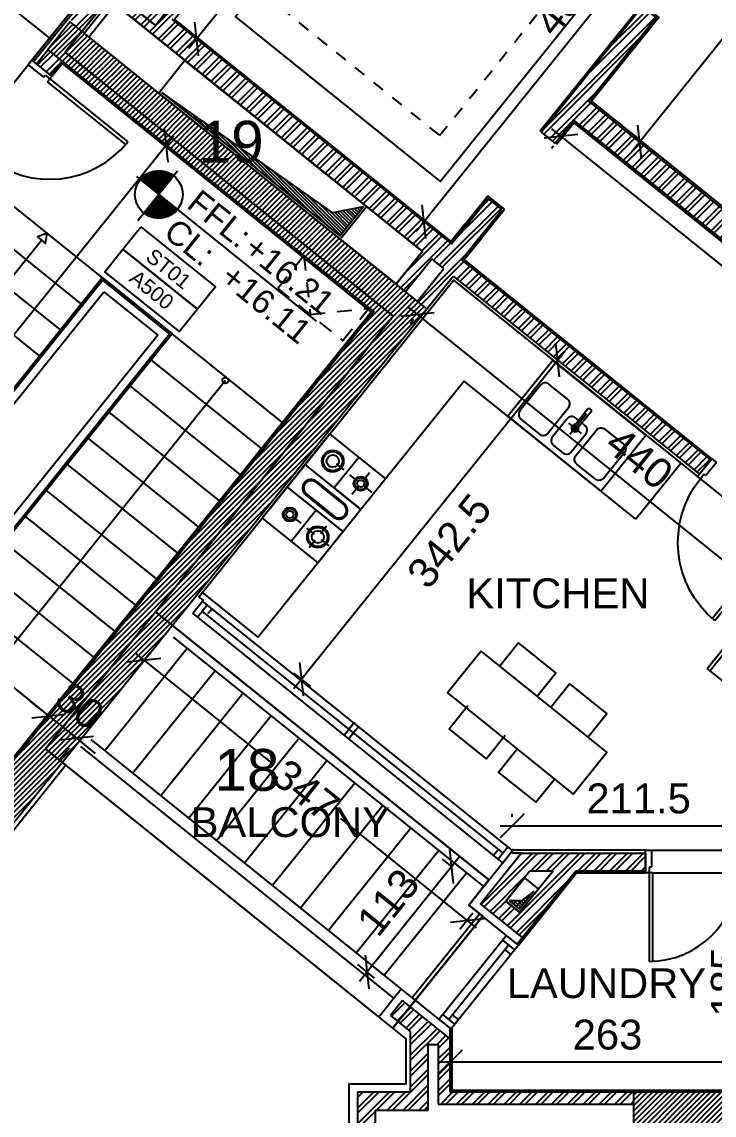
# Model space of a CAD drawing. Extents: x -0.9 to 45.6, y -8.7 to 61.5.
# Drawn here: x 23.9 to 29.69, y 31.55 to 40.7 of the extents above; entities that cross this region are included whole.
import ezdxf
from ezdxf.enums import TextEntityAlignment as Align

# ---------------------------------------------------------------- set-up
doc = ezdxf.new("R2010")
doc.units = 0
doc.header["$MEASUREMENT"] = 0
doc.header["$PDMODE"] = 35
doc.header["$PDSIZE"] = 0.3
doc.linetypes.add('HIDDEN2', pattern=[0.1875, 0.125, -0.0625])
doc.layers.get('0').update_dxf_attribs({"linetype": 'CONTINUOUS'})
doc.layers.get('DEFPOINTS').update_dxf_attribs({"linetype": 'CONTINUOUS'})
for name, color, linetype in [('60%', 7, 'CONTINUOUS'), ('A-ALU', 9, 'CONTINUOUS'), ('A-ANNO-LEVL', 3, 'CONTINUOUS'), ('A-ANNO-STR-TAG', 7, 'CONTINUOUS'), ('A-AREAS', 6, 'CONTINUOUS'), ('A-AREAS-TXT', 6, 'CONTINUOUS'), ('A-BALUST', 1, 'CONTINUOUS'), ('a-dim', 3, 'CONTINUOUS'), ('A-DOORS', 1, 'CONTINUOUS'), ('A-FC-HIDDEN', 8, 'HIDDEN2'), ('A-FLOR-HRAL', 15, 'CONTINUOUS'), ('A-FLOR-STRS', 40, 'CONTINUOUS'), ('A-FLOR-STRS-ARO', 1, 'CONTINUOUS'), ('A-HATCH-CONC', 8, 'CONTINUOUS'), ('A-HATCH-WALL', 8, 'CONTINUOUS'), ('a-kitchen', 95, 'CONTINUOUS'), ('a-kitchen-50', 61, 'CONTINUOUS'), ('A-NOMENCLATURE', 3, 'CONTINUOUS'), ('A-PLASTER', 8, 'CONTINUOUS'), ('A-PORTE', 1, 'CONTINUOUS'), ('A-proj-marble', 137, 'CONTINUOUS'), ('A-PROJECTION', 9, 'CONTINUOUS'), ('A-sect-marble', 1, 'CONTINUOUS'), ('a-shaft', 251, 'CONTINUOUS'), ('A-TILES', 137, 'CONTINUOUS'), ('A-WALL', 4, 'CONTINUOUS'), ('S-2ND-3RD-4-5-6TH$0$A-SHAFT 2-3-4-5-6', 8, 'CONTINUOUS'), ('S-2ND-3RD-4-5-6TH$0$A-STR 2-3-4-5-6', 2, 'CONTINUOUS')]:
    doc.layers.add(name, color=color, linetype=linetype)
doc.styles.add('A100-STEXT', font='arial.ttf', dxfattribs={"height": 0.25})
doc.styles.add('BLOCK', font='arial.ttf', dxfattribs={"width": 0.8, "height": 0.25})
doc.dimstyles.new('A100-DIM', dxfattribs={"dimtxt": 0.25, "dimasz": 0.2, "dimexe": 0.1, "dimexo": 0.3, "dimgap": 0.1, "dimtad": 1, "dimlfac": 100, "dimrnd": 0.5, "dimdsep": 46, "dimtxsty": 'A100-STEXT', "dimblk1": 'OBLIQUE', "dimblk2": 'OBLIQUE', "dimsah": 1, "dimcen": -0.05, "dimdle": 0.1, "dimclrd": 15, "dimclre": 15, "dimclrt": 256, "dimadec": 0, "dimazin": 0, "dimtfac": 0.28, "dimtix": 1, "dimtmove": 2, "dimatfit": 3, "dimldrblk": 'OBLIQUE', "dimfxl": 1, "dimtolj": 1, "dimarcsym": 0})
pattern_1 = [(45, (-4e-09, 0.000785), (-0.06629126, 0.06629126), []), (45, (0.04419, 0.000785), (-0.06629126, 0.06629126), [])]

# ---------------------------------------------------------------- blocks, each defined once
blk = doc.blocks.new('ST_TAG')
at = {"color": 7}
for points in [[(-0.008, 0.00482), (0.008, 0.00482), (0.008, 0), (-0.008, 0)], [(-0.008, 0), (0.008, 0), (0.008, -0.00482), (-0.008, -0.00482)]]:
    blk.add_lwpolyline(points, close=True, dxfattribs=at)
at = {"color": 7, "style": 'BLOCK'}
blk.add_attdef('ST', text='', height=0.0025, dxfattribs=at).set_placement((0, 0.00225), align=Align.MIDDLE)
blk.add_attdef('DWG', text='', height=0.0025, rotation=360, dxfattribs=at).set_placement((0, -0.00225), align=Align.MIDDLE)
blk = doc.blocks.new('frigo')
at = {"layer": 'a-kitchen'}
for p, q in [((-0.6306, 0), (0, 0)), ((-0.6306, -0.6), (-0.6306, 0)), ((-0.6306, -0.6), (-0.6306, 0)), ((-0.5994, 0), (-0.5994, -0.6)), ((-0.5994, 0), (-0.5994, -0.6)), ((-0.6306, -0.0975), (-0.6632, -0.0975)), ((-0.6632, -0.0975), (-0.6632, -0.1102)), ((-0.6306, -0.0975), (-0.6632, -0.0975)), ((-0.6632, -0.0975), (-0.6632, -0.1102)), ((-0.6306, -0.1102), (-0.6632, -0.1102)), ((-0.6306, -0.1102), (-0.6632, -0.1102))]:
    blk.add_line(p, q, dxfattribs=at)
blk.add_lwpolyline([(-0.6306, -0.6), (-0.6306, 0), (0, 0), (0, -0.6)], close=True, dxfattribs=at)
blk = doc.blocks.new('sink')
at = {"layer": 'a-kitchen'}
for p, q in [((0.325, -0.43), (0.325, -0.565)), ((0.17, -0.5), (0.395, -0.5))]:
    blk.add_line(p, q, dxfattribs=at)
blk.add_lwpolyline([(0.6, -1), (0.6, 0), (0, 0), (0, -1)], close=True, dxfattribs=at)
for points in [[(0.225, -0.05), (0.5, -0.05, -0.414214), (0.55, -0.1), (0.55, -0.3, -0.414214), (0.5, -0.35), (0.225, -0.35, -0.414214), (0.175, -0.3), (0.175, -0.1, -0.414214)], [(0.1342, -0.4799), (0.316, -0.4851, -0.89936), (0.316, -0.5149), (0.1342, -0.5201, -0.70892)], [(0.225, -0.95), (0.5, -0.95, 0.414214), (0.55, -0.9), (0.55, -0.7, 0.414214), (0.5, -0.65), (0.225, -0.65, 0.414214), (0.175, -0.7), (0.175, -0.9, 0.414214)]]:
    blk.add_lwpolyline(points, format="xyb", close=True, dxfattribs=at)
blk.add_lwpolyline([(0.255, -0.5165), (0.255, -0.55, 0.414214), (0.305, -0.6), (0.5, -0.6, 0.414214), (0.55, -0.55), (0.55, -0.45, 0.414214), (0.5, -0.4), (0.305, -0.4, 0.414214), (0.255, -0.45), (0.255, -0.4835, 62.569326)], format="xyb", dxfattribs=at)
for radius, start, end in [(0.03, 211.86593, 148.13407), (0.02, 229.21522, 130.78479)]:
    blk.add_arc((0.325, -0.5), radius, start, end, dxfattribs=at)
blk = doc.blocks.new('oven')
at = {"layer": 'a-kitchen'}
for p, q in [((0.3135, 0), (0.3135, -0.3272)), ((0.3135, 0), (0.3135, -0.3272)), ((0.4635, -0.1383), (0.4635, -0.0427)), ((0.4635, -0.1383), (0.4635, -0.0427)), ((0.1993, -0.1605), (0.2811, -0.1605)), ((0.1993, -0.1605), (0.2811, -0.1605)), ((0.4414, -0.1605), (0.346, -0.1605)), ((0.4414, -0.1605), (0.346, -0.1605)), ((0.4635, -0.1827), (0.4635, -0.2782)), ((0.4635, -0.1827), (0.4635, -0.2782)), ((0.4857, -0.1605), (0.5811, -0.1605)), ((0.4857, -0.1605), (0.5811, -0.1605)), ((0.5935, -0.3272), (0, -0.3272)), ((0.6, -0.3272), (0, -0.3272)), ((0.1635, -0.3781), (0.4635, -0.3781)), ((0.1635, -0.3781), (0.4635, -0.3781)), ((0.1635, -0.3881), (0.4635, -0.3881)), ((0.1635, -0.3881), (0.4635, -0.3881)), ((0.4635, -0.5119), (0.1635, -0.5119)), ((0.4635, -0.5119), (0.1635, -0.5119)), ((0.4635, -0.5219), (0.1635, -0.5219)), ((0.4635, -0.5219), (0.1635, -0.5219)), ((0.5935, -0.5667), (0, -0.5667)), ((0.6, -0.5667), (0, -0.5667)), ((0.3135, -0.5667), (0.3135, -0.9)), ((0.3135, -0.5667), (0.3135, -0.9)), ((0.4635, -0.6976), (0.4635, -0.6156)), ((0.4635, -0.6976), (0.4635, -0.6156)), ((0.1857, -0.7333), (0.2811, -0.7333)), ((0.1857, -0.7333), (0.2811, -0.7333)), ((0.4278, -0.7333), (0.346, -0.7333)), ((0.4278, -0.7333), (0.346, -0.7333)), ((0.4635, -0.7691), (0.4635, -0.8511)), ((0.4635, -0.7691), (0.4635, -0.8511)), ((0.4993, -0.7333), (0.5811, -0.7333)), ((0.4993, -0.7333), (0.5811, -0.7333))]:
    blk.add_line(p, q, dxfattribs=at)
blk.add_lwpolyline([(0, -0.9), (0, 0), (0.6, 0), (0.6, -0.9)], close=True, dxfattribs=at)
for centre, radius in [((0.1635, -0.1605), 0.0904), ((0.1635, -0.1605), 0.0904), ((0.1635, -0.1605), 0.0804), ((0.1635, -0.1605), 0.0804), ((0.1635, -0.1605), 0.0514), ((0.1635, -0.1605), 0.0514), ((0.4635, -0.1605), 0.0597), ((0.4635, -0.1605), 0.0597), ((0.4635, -0.1605), 0.0497), ((0.4635, -0.1605), 0.0497), ((0.4635, -0.1605), 0.0299), ((0.4635, -0.1605), 0.0299), ((0.1635, -0.7333), 0.0597), ((0.1635, -0.7333), 0.0597), ((0.1635, -0.7333), 0.0497), ((0.1635, -0.7333), 0.0497), ((0.1635, -0.7333), 0.0299), ((0.1635, -0.7333), 0.0299), ((0.4635, -0.7333), 0.0904), ((0.4635, -0.7333), 0.0904), ((0.4635, -0.7333), 0.0804), ((0.4635, -0.7333), 0.0804), ((0.4635, -0.7333), 0.0514), ((0.4635, -0.7333), 0.0514)]:
    blk.add_circle(centre, radius, dxfattribs=at)
for centre, radius, start, end in [((0.1635, -0.45), 0.0719, 90, 270), ((0.1635, -0.45), 0.0719, 90, 270), ((0.1635, -0.45), 0.0619, 90, 270), ((0.1635, -0.45), 0.0619, 90, 270), ((0.4635, -0.45), 0.0719, 270, 90), ((0.4635, -0.45), 0.0719, 270, 90), ((0.4635, -0.45), 0.0619, 270, 90), ((0.4635, -0.45), 0.0619, 270, 90)]:
    blk.add_arc(centre, radius, start, end, dxfattribs=at)
blk = doc.blocks.new('P80E19D')
at = {"layer": 'A-PORTE'}
for p, q in [((0, -0.19), (0, 0)), ((0, 0), (0.05, 0)), ((0.05, 0), (0.05, -0.14)), ((0.75, 0), (0.75, -0.14)), ((0.8, 0), (0.75, 0)), ((0.8, -0.19), (0.8, 0)), ((0.05, -0.14), (0.03, -0.14)), ((0.03, -0.14), (0.03, -0.19)), ((0.75, -0.14), (0.77, -0.14)), ((0.77, -0.14), (0.77, -0.19)), ((0.03, -0.19), (0, -0.19)), ((0.06, -0.19), (0.02, -0.19)), ((0.03, -0.19), (0.03, -0.93)), ((0.06, -0.93), (0.06, -0.19)), ((0.77, -0.19), (0.8, -0.19))]:
    blk.add_line(p, q, dxfattribs=at)
blk.add_arc((0.03, -0.19), 0.74, 270, 0, dxfattribs=at)
blk = doc.blocks.new('P90E19D')
at = {"layer": 'A-PORTE'}
for p, q in [((0, 0), (0.05, 0)), ((0, -0.19), (0, 0)), ((0.05, 0), (0.05, -0.14)), ((0.9, 0), (0.85, 0)), ((0.85, 0), (0.85, -0.14)), ((0.9, -0.19), (0.9, 0)), ((0.03, -0.14), (0.03, -0.19)), ((0.05, -0.14), (0.03, -0.14)), ((0.85, -0.14), (0.87, -0.14)), ((0.87, -0.14), (0.87, -0.19)), ((0.03, -0.19), (0, -0.19)), ((0.06, -0.19), (0.02, -0.19)), ((0.03, -0.19), (0.03, -1.0399)), ((0.06, -1.0391), (0.06, -0.19)), ((0.87, -0.19), (0.9, -0.19))]:
    blk.add_line(p, q, dxfattribs=at)
blk.add_arc((0.02, -0.19), 0.85, 270.67408, 360, dxfattribs=at)
blk = doc.blocks.new('_OBLIQUE')
at = {"color": 0, "linetype": 'ByBlock'}
blk.add_line((-0.5, -0.5), (0.5, 0.5), dxfattribs=at)
blk = doc.blocks.new('*D121')
at = {"layer": 'a-dim', "color": 15, "lineweight": -2}
for p, q in [((28.3318, 39.8018), (31.8775, 36.9504)), ((28.3307, 39.6408), (28.3471, 39.6612)), ((31.7205, 36.9147), (31.7369, 36.9351))]:
    blk.add_line(p, q, dxfattribs=at)
at = {"layer": 'DEFPOINTS', "color": 0}
for p in [(28.5187, 39.8745), (31.9085, 37.1484), (31.7996, 37.013)]:
    blk.add_point(p, dxfattribs=at)
at = {"layer": 'a-dim', "color": 15, "lineweight": -2, "xscale": 0.2, "yscale": 0.2, "zscale": 0.2}
for p, rotation in [((28.4098, 39.7391), 141.1937093687687), ((31.7996, 37.013), 321.1937093687687)]:
    blk.add_blockref('_OBLIQUE', p, dxfattribs=dict(at, rotation=rotation))
at = {"layer": 'a-dim', "insert": (30.2474, 38.5535), "char_height": 0.25, "attachment_point": 5, "rotation": 321.19371, "style": 'A100-STEXT'}
blk.add_mtext('\\A1;435', dxfattribs=at)
blk = doc.blocks.new('*D124')
at = {"layer": 'a-dim', "color": 15, "lineweight": -2}
for p, q in [((28.0021, 34.0454), (28.0021, 34.0694)), ((30.1184, 34.04), (30.1184, 34.0694)), ((27.9021, 33.9694), (30.2184, 33.9694))]:
    blk.add_line(p, q, dxfattribs=at)
at = {"layer": 'DEFPOINTS', "color": 0}
for p in [(30.1184, 33.9694), (28.0021, 33.7454), (30.1184, 33.74)]:
    blk.add_point(p, dxfattribs=at)
at = {"layer": 'a-dim', "color": 15, "lineweight": -2, "xscale": 0.2, "yscale": 0.2, "zscale": 0.2, "rotation": 180}
blk.add_blockref('_OBLIQUE', (28.0021, 33.9694), dxfattribs=at)
at = {"layer": 'a-dim', "color": 15, "lineweight": -2, "xscale": 0.2, "yscale": 0.2, "zscale": 0.2}
blk.add_blockref('_OBLIQUE', (30.1184, 33.9694), dxfattribs=at)
at = {"layer": 'a-dim', "insert": (29.0602, 34.1971), "char_height": 0.25, "attachment_point": 5, "style": 'A100-STEXT'}
blk.add_mtext('\\A1;211.5', dxfattribs=at)
blk = doc.blocks.new('*D127')
at = {"layer": 'a-dim', "color": 15, "lineweight": -2}
for p, q in [((30.0192, 31.64), (30.0192, 33.69)), ((29.8184, 33.59), (29.9192, 33.59)), ((29.8184, 31.74), (29.9192, 31.74))]:
    blk.add_line(p, q, dxfattribs=at)
at = {"layer": 'DEFPOINTS', "color": 0}
for p in [(30.0192, 33.59), (30.1184, 33.59), (30.1184, 31.74)]:
    blk.add_point(p, dxfattribs=at)
at = {"layer": 'a-dim', "color": 15, "lineweight": -2, "xscale": 0.2, "yscale": 0.2, "zscale": 0.2}
for p, rotation in [((30.0192, 33.59), 90), ((30.0192, 31.74), 270)]:
    blk.add_blockref('_OBLIQUE', p, dxfattribs=dict(at, rotation=rotation))
at = {"layer": 'a-dim', "insert": (29.7916, 32.665), "char_height": 0.25, "attachment_point": 5, "rotation": 90, "style": 'A100-STEXT'}
blk.add_mtext('\\A1;185', dxfattribs=at)
blk = doc.blocks.new('*D133')
at = {"layer": 'a-dim', "color": 15, "lineweight": -2}
for p, q in [((32.3457, 44.1307), (32.6002, 43.926)), ((32.585, 44.0665), (31.1218, 42.2472)), ((29.0034, 39.613), (30.4666, 41.4324)), ((28.9713, 39.7672), (29.144, 39.6283))]:
    blk.add_line(p, q, dxfattribs=at)
at = {"layer": 'DEFPOINTS', "color": 0}
for p in [(32.1119, 44.3187), (28.7375, 39.9552), (29.0661, 39.691)]:
    blk.add_point(p, dxfattribs=at)
at = {"layer": 'a-dim', "color": 15, "lineweight": -2, "xscale": 0.2, "yscale": 0.2, "zscale": 0.2}
for p, rotation in [((32.5223, 43.9886), 51.19370936682604), ((29.0661, 39.691), 231.1937093668261)]:
    blk.add_blockref('_OBLIQUE', p, dxfattribs=dict(at, rotation=rotation))
at = {"layer": 'a-dim', "insert": (30.7942, 41.8398), "char_height": 0.25, "attachment_point": 5, "rotation": 51.19371, "style": 'A100-STEXT'}
blk.add_mtext('\\A1;551.5', dxfattribs=at)
blk = doc.blocks.new('*D134')
at = {"layer": 'a-dim', "color": 15, "lineweight": -2}
for p, q in [((29.4009, 42.8864), (30.0654, 42.3521)), ((27.1987, 38.947), (30.0501, 42.4927)), ((27.2593, 39.0266), (27.1834, 39.0876))]:
    blk.add_line(p, q, dxfattribs=at)
at = {"layer": 'DEFPOINTS', "color": 0}
for p in [(29.1672, 43.0745), (29.9874, 42.4148), (27.4931, 38.8386)]:
    blk.add_point(p, dxfattribs=at)
at = {"layer": 'a-dim', "color": 15, "lineweight": -2, "xscale": 0.2, "yscale": 0.2, "zscale": 0.2}
for p, rotation in [((29.9874, 42.4148), 51.19370936703928), ((27.2613, 39.025), 231.1937093670393)]:
    blk.add_blockref('_OBLIQUE', p, dxfattribs=dict(at, rotation=rotation))
at = {"layer": 'a-dim', "insert": (28.4469, 40.8626), "char_height": 0.25, "attachment_point": 5, "rotation": 51.19371, "style": 'A100-STEXT'}
blk.add_mtext('\\A1;435', dxfattribs=at)
blk = doc.blocks.new('*D140')
at = {"layer": 'a-dim', "color": 15, "lineweight": -2}
for p, q in [((25.2971, 40.4763), (28.1485, 44.022)), ((28.0567, 43.9675), (28.1638, 43.8814)), ((25.3891, 40.5307), (25.4377, 40.4916))]:
    blk.add_line(p, q, dxfattribs=at)
at = {"layer": 'DEFPOINTS', "color": 0}
for p in [(27.8229, 44.1555), (28.0858, 43.9441), (25.1553, 40.7187)]:
    blk.add_point(p, dxfattribs=at)
at = {"layer": 'a-dim', "color": 15, "lineweight": -2, "xscale": 0.2, "yscale": 0.2, "zscale": 0.2}
for p, rotation in [((28.0858, 43.9441), 51.19370936575611), ((25.3597, 40.5542), 231.1937093657561)]:
    blk.add_blockref('_OBLIQUE', p, dxfattribs=dict(at, rotation=rotation))
at = {"layer": 'a-dim', "insert": (26.5453, 42.3919), "char_height": 0.25, "attachment_point": 5, "rotation": 51.19371, "style": 'A100-STEXT'}
blk.add_mtext('\\A1;435', dxfattribs=at)
blk = doc.blocks.new('*D178')
at = {"layer": 'a-dim', "color": 15, "lineweight": -2}
for p, q in [((27.1319, 38.3097), (30.7165, 35.4269)), ((27.1769, 38.2061), (27.1471, 38.1691)), ((30.5618, 35.3941), (30.5759, 35.4117))]:
    blk.add_line(p, q, dxfattribs=at)
at = {"layer": 'DEFPOINTS', "color": 0}
for p in [(27.3649, 38.4399), (30.7498, 35.6279), (30.6386, 35.4896)]:
    blk.add_point(p, dxfattribs=at)
at = {"layer": 'a-dim', "color": 15, "lineweight": -2, "xscale": 0.2, "yscale": 0.2, "zscale": 0.2}
for p, rotation in [((27.2098, 38.247), 141.1937088283721), ((30.6386, 35.4896), 321.1937088283721)]:
    blk.add_blockref('_OBLIQUE', p, dxfattribs=dict(at, rotation=rotation))
at = {"layer": 'a-dim', "insert": (29.0669, 37.0457), "char_height": 0.25, "attachment_point": 5, "rotation": 321.19371, "style": 'A100-STEXT'}
blk.add_mtext('\\A1;440', dxfattribs=at)
blk = doc.blocks.new('*D179')
at = {"layer": 'a-dim', "color": 15, "lineweight": -2}
for p, q in [((26.1741, 35.1192), (28.4458, 37.9441)), ((28.3196, 37.9172), (28.4611, 37.8035)), ((26.1732, 35.2482), (26.3147, 35.1345))]:
    blk.add_line(p, q, dxfattribs=at)
at = {"layer": 'DEFPOINTS', "color": 0}
for p in [(28.0859, 38.1052), (28.3832, 37.8662), (25.9394, 35.4362)]:
    blk.add_point(p, dxfattribs=at)
at = {"layer": 'a-dim', "color": 15, "lineweight": -2, "xscale": 0.2, "yscale": 0.2, "zscale": 0.2}
for p, rotation in [((28.3832, 37.8662), 51.19370936647462), ((26.2367, 35.1972), 231.1937093664746)]:
    blk.add_blockref('_OBLIQUE', p, dxfattribs=dict(at, rotation=rotation))
at = {"layer": 'a-dim', "insert": (27.476, 36.3535), "char_height": 0.25, "attachment_point": 5, "rotation": 51.19371, "style": 'A100-STEXT'}
blk.add_mtext('\\A1;342.5', dxfattribs=at)
blk = doc.blocks.new('*D181')
at = {"layer": 'a-dim', "color": 15, "lineweight": -2}
for p, q in [((27.5594, 33.7064), (26.7245, 32.6683)), ((27.5029, 33.6235), (27.4188, 33.6911)), ((26.8511, 32.6948), (26.7093, 32.8088))]:
    blk.add_line(p, q, dxfattribs=at)
at = {"layer": 'DEFPOINTS', "color": 0}
for p in [(27.7366, 33.4355), (26.7872, 32.7462), (27.0849, 32.5068)]:
    blk.add_point(p, dxfattribs=at)
at = {"layer": 'a-dim', "color": 15, "lineweight": -2, "xscale": 0.2, "yscale": 0.2, "zscale": 0.2}
for p, rotation in [((27.4967, 33.6284), 51.19370933833491), ((26.7872, 32.7462), 231.1937093383349)]:
    blk.add_blockref('_OBLIQUE', p, dxfattribs=dict(at, rotation=rotation))
at = {"layer": 'a-dim', "insert": (26.9645, 33.33), "char_height": 0.25, "attachment_point": 5, "rotation": 51.19371, "style": 'A100-STEXT'}
blk.add_mtext('\\A1;113', dxfattribs=at)
blk = doc.blocks.new('*D182')
at = {"layer": 'a-dim', "color": 15, "lineweight": -2}
for p, q in [((24.8439, 35.4168), (25.9808, 34.5025)), ((24.9699, 35.4139), (24.8591, 35.2762)), ((27.7038, 33.1168), (26.5669, 34.0311)), ((27.674, 33.2393), (27.5632, 33.1015))]:
    blk.add_line(p, q, dxfattribs=at)
at = {"layer": 'DEFPOINTS', "color": 0}
for p in [(25.1579, 35.6477), (24.9218, 35.3541), (27.862, 33.4731)]:
    blk.add_point(p, dxfattribs=at)
at = {"layer": 'a-dim', "color": 15, "lineweight": -2, "xscale": 0.2, "yscale": 0.2, "zscale": 0.2}
for p, rotation in [((24.9218, 35.3541), 141.1937093679265), ((27.6259, 33.1795), 321.1937093679265)]:
    blk.add_blockref('_OBLIQUE', p, dxfattribs=dict(at, rotation=rotation))
at = {"layer": 'a-dim', "insert": (26.2738, 34.2668), "char_height": 0.25, "attachment_point": 5, "rotation": 321.19371, "style": 'A100-STEXT'}
blk.add_mtext('\\A1;347', dxfattribs=at)
blk = doc.blocks.new('*D189')
at = {"layer": 'a-dim', "color": 15, "lineweight": -2}
for p, q in [((21.5915, 36.9255), (24.2019, 34.8262)), ((21.5562, 36.722), (21.6067, 36.7849)), ((24.3387, 35.1558), (24.0613, 34.8109))]:
    blk.add_line(p, q, dxfattribs=at)
at = {"layer": 'DEFPOINTS', "color": 0}
for p in [(21.7442, 36.9558), (24.5267, 35.3896), (24.124, 34.8888)]:
    blk.add_point(p, dxfattribs=at)
at = {"layer": 'a-dim', "color": 15, "lineweight": -2, "xscale": 0.2, "yscale": 0.2, "zscale": 0.2}
for p, rotation in [((21.6694, 36.8628), 141.1937093523045), ((24.124, 34.8888), 321.1937093523045)]:
    blk.add_blockref('_OBLIQUE', p, dxfattribs=dict(at, rotation=rotation))
at = {"layer": 'a-dim', "insert": (23.0394, 36.0533), "char_height": 0.25, "attachment_point": 5, "rotation": 321.19371, "style": 'A100-STEXT'}
blk.add_mtext('\\A1;315', dxfattribs=at)
blk = doc.blocks.new('*D190')
at = {"layer": 'a-dim', "color": 15, "lineweight": -2}
for p, q in [((24.124, 34.8888), (23.9682, 35.0142)), ((24.124, 34.8888), (24.3578, 34.7008)), ((23.9784, 34.7077), (24.0613, 34.8109)), ((24.3578, 34.7008), (24.5136, 34.5755)), ((24.2121, 34.5197), (24.2951, 34.6229))]:
    blk.add_line(p, q, dxfattribs=at)
at = {"layer": 'DEFPOINTS', "color": 0}
for p in [(24.1664, 34.9415), (24.3578, 34.7008), (24.4002, 34.7535)]:
    blk.add_point(p, dxfattribs=at)
at = {"layer": 'a-dim', "color": 15, "lineweight": -2, "xscale": 0.2, "yscale": 0.2, "zscale": 0.2}
for p, rotation in [((24.124, 34.8888), 321.1937093523045), ((24.3578, 34.7008), 141.1937093523045)]:
    blk.add_blockref('_OBLIQUE', p, dxfattribs=dict(at, rotation=rotation))
at = {"layer": 'a-dim', "insert": (24.3836, 34.9723), "char_height": 0.25, "attachment_point": 5, "rotation": 321.19371, "style": 'A100-STEXT'}
blk.add_mtext('\\A1;30', dxfattribs=at)
blk = doc.blocks.new('*D191')
at = {"layer": 'a-dim', "color": 15, "lineweight": -2}
for p, q in [((25.1715, 39.7432), (23.7461, 37.9707)), ((24.9466, 39.7957), (25.1868, 39.6026)), ((21.7561, 35.4962), (23.2734, 37.3829)), ((21.8253, 35.5688), (21.8967, 35.5114))]:
    blk.add_line(p, q, dxfattribs=at)
at = {"layer": 'DEFPOINTS', "color": 0}
for p in [(24.7128, 39.9837), (25.1088, 39.6652), (21.5915, 35.7568)]:
    blk.add_point(p, dxfattribs=at)
at = {"layer": 'a-dim', "color": 15, "lineweight": -2, "xscale": 0.2, "yscale": 0.2, "zscale": 0.2}
for p, rotation in [((25.1088, 39.6652), 51.19370935230266), ((21.8187, 35.5741), 231.1937093523027)]:
    blk.add_blockref('_OBLIQUE', p, dxfattribs=dict(at, rotation=rotation))
at = {"layer": 'a-dim', "insert": (23.4076, 37.7589), "char_height": 0.25, "attachment_point": 5, "rotation": 51.19371, "style": 'A100-STEXT'}
blk.add_mtext('\\A1;525', dxfattribs=at)
blk = doc.blocks.new('A$C2E6C1293')
at = {"layer": 'A-FLOR-HRAL'}
for p, q in [((-2.5431, 1.2), (-1.7773, -0.085)), ((-2.4855, 1.2), (-1.7197, -0.085)), ((-2.785, -0.085), (-1.7773, -0.085)), ((-2.715, -0.665), (-2.715, -0.085)), ((-1.7197, -0.085), (-0.085, -0.085)), ((-1.7197, -0.085), (-0.085, -0.085)), ((-0.085, -0.085), (-0.085, -0.665)), ((-0.085, -0.665), (-2.715, -0.665))]:
    blk.add_line(p, q, dxfattribs=at)
for points in [[(-1.7703, 0), (0, 0), (0, -0.75), (-2.8, -0.75), (-2.8, 0), (-1.8279, 0)], [(-1.7614, -0.015), (-0.015, -0.015), (-0.015, -0.735), (-2.785, -0.735), (-2.785, -0.015), (-1.819, -0.015)]]:
    blk.add_lwpolyline(points, dxfattribs=at)
for points in [[(-1.5501, -0.015), (-1.5501, 0), (-1.5301, 0), (-1.5301, -0.015)], [(-0.7101, -0.015), (-0.7101, 0), (-0.6901, 0), (-0.6901, -0.015)], [(-2.3901, -0.015), (-2.3901, 0), (-2.3701, 0), (-2.3701, -0.015)], [(-2.8, -0.365), (-2.785, -0.365), (-2.785, -0.385), (-2.8, -0.385)], [(-0.015, -0.365), (0, -0.365), (0, -0.385), (-0.015, -0.385)], [(-2.3901, -0.75), (-2.3901, -0.735), (-2.3701, -0.735), (-2.3701, -0.75)], [(-1.5501, -0.75), (-1.5501, -0.735), (-1.5301, -0.735), (-1.5301, -0.75)], [(-0.7101, -0.75), (-0.7101, -0.735), (-0.6901, -0.735), (-0.6901, -0.75)]]:
    blk.add_lwpolyline(points, close=True, dxfattribs=at)
blk = doc.blocks.new('LVTAG_P')
for p, q in [((0, 0.00314), (0, -0.00353)), ((-0.00301, 0), (0.02113, 0))]:
    blk.add_line(p, q)
at = {"const_width": 0.0025}
for points in [[(0, 0.00125, 0.414214), (-0.00125, 0, 1)], [(0, -0.00125, 0.414214), (0.00125, 0, 1)]]:
    blk.add_lwpolyline(points, format="xyb", dxfattribs=at)
blk.add_circle((0, 0), 0.0025)
at = {"style": 'BLOCK'}
for s, p in [('FFL:', (0.00297, 0.00076)), ('CL:', (0.00294, -0.00312))]:
    blk.add_text(s, height=0.0025, dxfattribs=at).set_placement(p)
for p in [(0.01054, 0.00076), (0.01054, -0.00313)]:
    blk.add_attdef('+00.00', p, '', height=0.0025, dxfattribs=at)
blk = doc.blocks.new('P90E21.5D')
at = {"layer": 'A-PORTE'}
for p, q in [((0, 0), (-0.0313, -0.039)), ((0.1675, -0.1347), (0, 0)), ((-0.0313, -0.039), (0.0972, -0.1424)), ((0.0972, -0.1424), (0.1098, -0.1268)), ((0.1098, -0.1268), (0.1487, -0.1581)), ((0.1299, -0.1815), (0.155, -0.1503)), ((0.7845, -0.7079), (0.1299, -0.1815)), ((0.1487, -0.1581), (0.1675, -0.1347)), ((0.1487, -0.1581), (0.8033, -0.6845)), ((-0.564, -0.7013), (-0.5327, -0.6624)), ((-0.3965, -0.8361), (-0.564, -0.7013)), ((-0.5327, -0.6624), (-0.4041, -0.7658)), ((-0.4041, -0.7658), (-0.4166, -0.7814)), ((-0.4166, -0.7814), (-0.3777, -0.8127)), ((-0.3777, -0.8127), (-0.3965, -0.8361))]:
    blk.add_line(p, q, dxfattribs=at)
blk.add_arc((0.1487, -0.1581), 0.84, 231.19371, 321.19371, dxfattribs=at)
blk = doc.blocks.new('A$C37CB01A7')
at = {"layer": 'A-ALU'}
for p, q in [((25.3284, 35.748), (25.4099, 35.8493)), ((25.3674, 35.7166), (25.4488, 35.818)), ((25.4565, 35.7477), (25.4878, 35.7866)), ((26.5947, 34.7296), (26.6762, 34.8309)), ((26.6337, 34.6983), (26.7152, 34.7996)), ((27.8454, 33.7238), (27.8862, 33.7744)), ((27.8844, 33.6924), (27.9659, 33.7937)), ((27.9234, 33.6611), (28.0048, 33.7624)), ((27.9538, 33.0527), (27.3898, 32.3514)), ((28.0551, 32.9713), (27.9538, 33.0527)), ((27.9732, 32.973), (27.4718, 32.3496)), ((28.0551, 32.9713), (27.4911, 32.2699)), ((28.0238, 32.9323), (27.9225, 33.0138)), ((27.9925, 32.8933), (27.9418, 32.9341)), ((27.5225, 32.3089), (27.4212, 32.3904)), ((27.5538, 32.3478), (27.5031, 32.3886)), ((27.4911, 32.2699), (27.3898, 32.3514))]:
    blk.add_line(p, q, dxfattribs=at)
for points in [[(28.0048, 33.7624), (25.4099, 35.8493)], [(27.9234, 33.6611), (25.3284, 35.748)], [(27.9251, 33.7431), (25.4081, 35.7673)]]:
    blk.add_lwpolyline(points, dxfattribs=at)
blk = doc.blocks.new('*D200')
at = {"layer": 'a-dim', "color": 15, "lineweight": -2}
for p, q in [((27.4839, 32.04), (27.4839, 32.0933)), ((30.1155, 32.04), (30.1155, 32.0933)), ((27.3839, 31.9933), (30.2155, 31.9933))]:
    blk.add_line(p, q, dxfattribs=at)
at = {"layer": 'DEFPOINTS', "color": 0}
for p in [(30.1155, 31.9933), (27.4839, 31.74), (30.1155, 31.74)]:
    blk.add_point(p, dxfattribs=at)
at = {"layer": 'a-dim', "color": 15, "lineweight": -2, "xscale": 0.2, "yscale": 0.2, "zscale": 0.2, "rotation": 180}
blk.add_blockref('_OBLIQUE', (27.4839, 31.9933), dxfattribs=at)
at = {"layer": 'a-dim', "color": 15, "lineweight": -2, "xscale": 0.2, "yscale": 0.2, "zscale": 0.2}
blk.add_blockref('_OBLIQUE', (30.1155, 31.9933), dxfattribs=at)
at = {"layer": 'a-dim', "insert": (28.7997, 32.221), "char_height": 0.25, "attachment_point": 5, "style": 'A100-STEXT'}
blk.add_mtext('\\A1;263', dxfattribs=at)
blk = doc.blocks.new('*D278')
at = {"layer": '60%', "color": 15, "lineweight": -2}
for p, q in [((14.1028, 57.7557), (17.1503, 61.5451)), ((17.0097, 61.5299), (45.0024, 39.0181)), ((41.9397, 35.3693), (44.9872, 39.1587))]:
    blk.add_line(p, q, dxfattribs=at)
at = {"layer": 'DEFPOINTS', "color": 0}
for p in [(13.9148, 57.5219), (44.9245, 39.0808), (41.7517, 35.1355)]:
    blk.add_point(p, dxfattribs=at)
at = {"layer": '60%', "color": 15, "lineweight": -2, "xscale": 0.2, "yscale": 0.2, "zscale": 0.2}
for p, rotation in [((17.0876, 61.4672), 141.1937093848894), ((44.9245, 39.0808), 321.1937093848894)]:
    blk.add_blockref('_OBLIQUE', p, dxfattribs=dict(at, rotation=rotation))
at = {"layer": '60%', "insert": (31.1488, 50.4514), "char_height": 0.25, "attachment_point": 5, "rotation": 321.19371, "style": 'A100-STEXT'}
blk.add_mtext('\\A1;3572', dxfattribs=at)

msp = doc.modelspace()

# ---------------------------------------------------------------- hatches: boundary and pattern name
at = {"layer": 'A-HATCH-CONC'}
h = msp.add_hatch(dxfattribs=at)
h.set_pattern_fill('ANSI31', color=256, scale=0.25, style=0)
h.paths.add_polyline_path([(27.28867, 38.2972), (24.30407, 40.69742), (24.11606, 40.46364), (26.8435, 38.27023), (25.62093, 36.74999), (26.0444, 36.74999)])
h = msp.add_hatch(dxfattribs=at)
h.set_pattern_fill('ANSI31', color=256, scale=0.25, style=0)
h.paths.add_polyline_path([(26.0444, 36.74999), (25.62093, 36.74999), (23.45938, 34.06218), (23.71654, 33.85537)])
h = msp.add_hatch(dxfattribs=at)
h.set_pattern_fill('ANSI31', color=256, scale=0.25, style=0)
h.paths.add_polyline_path([(30.21837, 31.74), (29.01837, 31.74), (29.01837, 31.34), (30.21837, 31.34)])
at = {"layer": 'A-HATCH-WALL'}
h = msp.add_hatch(dxfattribs=at)
h.set_pattern_fill('ANSI32', color=256, scale=0.25, style=0)
h.set_pattern_definition(pattern_1)
h.paths.add_polyline_path([(25.15527, 40.71946), (26.18931, 42.00525), (26.07242, 42.09926), (25.00705, 40.7745), (24.61741, 41.08784), (24.59548, 41.06057), (24.30407, 40.69821), (24.42096, 40.6042), (24.6403, 40.87695), (27.25085, 38.77754), (27.03151, 38.5048), (27.10944, 38.44213), (27.32878, 38.71487), (27.43008, 38.6334), (27.21074, 38.36066), (27.28867, 38.29799), (27.50801, 38.57073), (29.56918, 36.91314), (29.66318, 37.03003), (27.57863, 38.70642), (27.73531, 38.90124), (27.61842, 38.99524), (27.49308, 38.83939)])
h = msp.add_hatch(dxfattribs=at)
h.set_pattern_fill('ANSI32', color=256, scale=0.25, style=0)
h.set_pattern_definition(pattern_1)
h.paths.add_polyline_path([(28.64401, 40.03118), (29.20803, 40.73252), (29.09114, 40.82653), (28.24511, 39.77451), (28.362, 39.68051), (28.51867, 39.87533), (31.90849, 37.14923), (32.01189, 37.27781), (32.03383, 37.30508)])
h = msp.add_hatch(dxfattribs=at)
h.set_pattern_fill('ANSI32', color=256, scale=0.25, style=0)
h.set_pattern_definition(pattern_1)
h.paths.add_polyline_path([(24.23295, 40.37042), (24.11606, 40.46443), (24.02206, 40.34754), (24.13895, 40.25353)])
h = msp.add_hatch(dxfattribs=at)
h.set_pattern_fill('ANSI32', color=256, scale=0.25, style=0)
h.paths.add_polyline_path([(27.61842, 38.99446), (27.73531, 38.90046), (27.91705, 39.12644), (27.80016, 39.22045)])
h = msp.add_hatch(dxfattribs=at)
h.set_pattern_fill('ANSI32', color=256, scale=0.25, style=0)
h.set_pattern_definition([(45, (30.23395, 33.67539), (-0.0662913, 0.0662913), []), (45, (30.27814, 33.67539), (-0.0662913, 0.0662913), [])])
h.paths.add_polyline_path([(31.95837, 34.01909), (32.18231, 34.29756), (32.06542, 34.39157), (31.80837, 34.07193), (31.80837, 33.74), (30.26837, 33.74), (30.26837, 33.84), (30.11837, 33.84), (30.11837, 33.74), (29.91837, 33.74), (29.91837, 33.59), (30.11837, 33.59), (30.11837, 33.49), (30.26837, 33.49), (30.26837, 33.59), (31.80837, 33.59), (31.80837, 33.14), (31.84568, 33.14), (31.95837, 33.14)])
h.paths.add_polyline_path([(30.26837, 32.69), (30.11837, 32.69), (30.11837, 31.74), (30.21837, 31.74), (30.21837, 31.54), (32.30837, 31.54), (32.30837, 31.44), (30.21837, 31.44), (30.21837, 31.34), (32.30837, 31.34), (32.30837, 30.09), (32.75837, 30.09), (32.75837, 29.24), (32.75837, 29.14), (32.90837, 29.14), (32.90837, 31.74), (31.95837, 31.74), (31.95837, 33.14), (31.80837, 33.14), (31.80837, 31.74), (30.26837, 31.74)])
h.paths.add_polyline_path([(32.45837, 31.54), (32.75837, 31.54), (32.75837, 30.19), (32.45837, 30.19), (32.45837, 31.44)], flags=16)
h.paths.add_polyline_path([(32.73837, 31.42), (32.73837, 30.21), (32.47837, 30.21), (32.64288, 30.74296)], flags=0)
h.paths.add_polyline_path([(29.01837, 31.64078), (29.01837, 31.74078), (28.70818, 31.74078), (28.70144, 31.7324), (28.691, 31.74078), (27.48387, 31.74078), (27.48387, 32.18671), (27.08489, 32.50757), (26.98462, 32.38288), (27.14928, 32.25047), (27.14928, 31.74078), (26.70837, 31.74078), (26.70837, 30.91078), (27.00837, 30.91078), (27.00837, 31.34078), (29.01837, 31.34078), (29.01837, 31.44078), (26.90837, 31.44078), (26.90837, 31.06078), (26.85837, 31.06078), (26.85837, 31.59078), (27.29928, 31.59078), (27.29928, 32.14078), (27.38387, 32.14078), (27.38387, 31.64078)])
h.paths.add_polyline_path([(31.61461, 33.93771), (32.12808, 33.93771), (32.12808, 34.45289), (31.61461, 34.45289)], flags=9)
h = msp.add_hatch(dxfattribs=at)
h.set_pattern_fill('ANSI32', color=256, scale=0.25, style=0)
h.set_pattern_definition(pattern_1)
h.paths.add_polyline_path([(29.11837, 33.74078), (28.07665, 33.74078), (27.73665, 33.31801), (28.08732, 33.036), (28.53348, 33.59078), (29.11837, 33.59078)])
h.paths.add_polyline_path([(28.34099, 33.59078), (28.06443, 33.24689), (27.94754, 33.34089), (28.10422, 33.53571), (28.14851, 33.59078)], flags=16)
h.paths.add_polyline_path([(28.17936, 33.42171), (28.06138, 33.27501), (27.97566, 33.34395), (28.07979, 33.34376)], flags=0)
at = {"layer": 'a-shaft'}
h = msp.add_hatch(dxfattribs=at)
h.set_pattern_fill('_USER,_O', color=256, scale=0.02, angle=135, pattern_type=0)
h.set_pattern_definition([(135, (9e-11, -5e-11), (-0.014142136, -0.014142136), [])])
h.paths.add_polyline_path([(25.0709, 40.10652), (26.5609, 38.90814), (26.75517, 39.14972), (26.50149, 39.09908)])
h = msp.add_hatch(dxfattribs=at)
h.set_pattern_fill('_USER,_O', color=256, scale=0.02, angle=315, pattern_type=0)
h.set_pattern_definition([(315, (-338376.546732, -23743.371716), (0.0141421356237, 0.0141421356237), [])])
h.paths.add_polyline_path([(28.17936, 33.42092), (28.07979, 33.34297), (27.97566, 33.34316), (28.06138, 33.27422)])
at = {"layer": 'A-TILES'}
h = msp.add_hatch(dxfattribs=at)
h.set_pattern_fill('_USER', color=256, scale=0.3, angle=90, style=0, pattern_type=0)
h.set_pattern_definition([(231.19370937, (278582.75132, -193513.62737), (0.2337807492, -0.18800681184), [])])
h.paths.add_polyline_path([(24.40132, 34.75474), (27.12876, 32.56133), (27.24565, 32.46733), (27.80967, 33.16867), (27.69278, 33.26267), (27.81812, 33.41853), (25.09068, 35.61194)])

# ---------------------------------------------------------------- linework, layer by layer
at = {"layer": 'A-ALU'}
for p, q in [((26.61979, 34.76078), (26.68246, 34.83871)), ((27.75512, 33.21254), (27.1911, 32.5112))]:
    msp.add_line(p, q, dxfattribs=at)
msp.add_lwpolyline([(27.76357, 33.4624), (25.1686, 35.54927)], dxfattribs=at)
at = {"layer": 'A-AREAS'}
for points in [[(15.87998, 40.06771), (17.55324, 42.14836), (18.69876, 41.22713), (19.60743, 42.35702), (19.97758, 42.05934), (21.278, 43.67638), (22.33001, 42.83034), (25.25978, 46.47343), (27.94826, 44.31135), (25.01849, 40.66827), (24.66782, 40.95028), (24.26047, 40.44375), (27.00739, 38.23467), (24.09642, 34.61497), (24.26786, 34.47709), (23.70384, 33.77575)], [(24.45992, 40.57209), (24.67926, 40.84483), (27.25085, 38.77675), (27.03151, 38.50401)], [(24.09642, 34.61497), (25.01766, 35.76049), (27.80744, 33.51694), (27.63823, 33.30654), (27.75512, 33.21254), (27.0031, 32.27741)]]:
    msp.add_lwpolyline(points, close=True, dxfattribs=at)
msp.add_lwpolyline([(26.63837, 27.07), (26.63837, 31.81), (27.11387, 31.81), (27.11387, 32.18833), (27.0031, 32.27741), (27.75512, 33.21254), (27.63823, 33.30654), (27.80744, 33.51694), (25.01766, 35.76049), (25.01766, 35.76049), (25.01766, 35.76049), (25.01766, 35.76049), (25.01766, 35.76049), (27.00739, 38.23467), (24.26047, 40.44375), (24.66782, 40.95028), (25.01849, 40.66827), (27.94826, 44.31135), (28.88728, 43.55619), (30.76735, 45.894), (41.00695, 37.6593)], dxfattribs=at)
at = {"layer": 'A-BALUST'}
for p, q in [((27.07421, 32.6052), (24.47925, 34.69207)), ((27.01154, 32.52727), (24.3932, 34.63295)), ((27.63823, 33.30654), (27.99545, 33.75072)), ((27.99545, 33.75072), (28.00878, 33.74)), ((28.07665, 33.74), (28.00878, 33.74)), ((28.04345, 32.98066), (27.63823, 33.30654)), ((28.08732, 33.03521), (28.04345, 32.98066)), ((26.88621, 32.37142), (27.07421, 32.6052)), ((27.48387, 32.27575), (27.07421, 32.6052)), ((27.48387, 32.18592), (27.48387, 32.27575))]:
    msp.add_line(p, q, dxfattribs=at)
at = {"layer": 'A-FC-HIDDEN', "ltscale": 0.5}
msp.add_lwpolyline([(27.97978, 43.20165), (26.06211, 40.81709), (27.39466, 39.74545), (29.31233, 42.13001)], close=True, dxfattribs=at)
at = {"layer": 'A-FLOR-STRS'}
for p, q in [((24.5718, 38.55723), (23.64836, 39.29986)), ((24.39632, 38.33904), (23.47289, 39.08167)), ((24.22085, 38.12084), (23.29742, 38.86347)), ((24.04538, 37.90265), (23.12194, 38.64527)), ((26.07968, 37.34459), (25.15625, 38.08722)), ((25.90421, 37.12639), (24.98078, 37.86902)), ((25.72874, 36.9082), (24.8053, 37.65083)), ((25.55326, 36.69), (24.62983, 37.43263)), ((25.37779, 36.47181), (24.45436, 37.21444)), ((25.20232, 36.25361), (24.27888, 36.99624)), ((25.02684, 36.03542), (24.10341, 36.77804)), ((24.85137, 35.81722), (23.92794, 36.55985)), ((24.6759, 35.59903), (23.75246, 36.34165)), ((24.50043, 35.38083), (23.57699, 36.12346)), ((24.32495, 35.16264), (23.40152, 35.90526))]:
    msp.add_line(p, q, dxfattribs=at)
at = {"layer": 'A-FLOR-STRS-ARO'}
msp.add_lwpolyline([(24.11008, 38.92855), (24.02934, 38.89724), (24.09682, 38.84297)], close=True, dxfattribs=at)
for points in [[(22.77925, 37.2737), (24.06308, 38.8701)], [(25.6023, 37.69642), (23.481, 35.05865), (21.97311, 36.27129), (22.69616, 37.17039)]]:
    msp.add_lwpolyline(points, dxfattribs=at)
msp.add_circle((25.6023, 37.69642), 0.025, dxfattribs=at)
at = {"layer": 'a-kitchen-50'}
msp.add_line((29.41332, 37.00254), (29.03731, 36.53498), dxfattribs=at)
for points in [[(29.03731, 36.53498), (27.59956, 37.69122), (25.87616, 35.54823), (25.4086, 35.92425)], [(28.20988, 35.05604), (28.36655, 35.25086), (28.05485, 35.50153), (27.89817, 35.30672)], [(28.32647, 34.96236), (28.48298, 35.1573), (28.7949, 34.90689), (28.63839, 34.71194)], [(27.944, 34.72512), (27.78749, 34.53018), (27.47557, 34.78059), (27.63208, 34.97554)], [(28.04493, 34.61196), (27.88825, 34.41714), (28.19996, 34.16647), (28.35663, 34.36128)]]:
    msp.add_lwpolyline(points, dxfattribs=at)
msp.add_lwpolyline([(27.74203, 35.43229), (27.46016, 35.0815), (28.51307, 34.23547), (28.79508, 34.58614)], close=True, dxfattribs=at)
at = {"layer": 'A-PLASTER'}
for p, q in [((27.49079, 38.85969), (27.79787, 39.24154)), ((27.59972, 38.70793), (27.93814, 39.12873))]:
    msp.add_line(p, q, dxfattribs=at)
for points in [[(27.60673, 39.00386), (27.49079, 38.85969), (25.17636, 40.72096), (26.201, 41.99507)], [(28.23342, 39.78313), (29.08885, 40.84683), (29.22912, 40.73403), (28.6651, 40.03268), (32.04323, 37.31599)], [(24.15064, 40.24335), (24.23524, 40.34855), (26.82241, 38.26794), (23.54169, 34.18847), (23.49883, 34.22293), (23.48943, 34.21125)], [(31.89909, 37.13675), (28.52096, 39.85345), (28.37369, 39.67032)], [(29.67258, 37.04093), (27.59972, 38.70793), (27.747, 38.89106)], [(25.40988, 35.84929), (25.41615, 35.85708), (25.38108, 35.88528), (27.51182, 38.5348), (29.55351, 36.89287)], [(29.11837, 33.765), (28.01759, 33.765), (28.01111, 33.77021), (28.00485, 33.76241)], [(28.05514, 32.97126), (28.54067, 33.575), (29.11837, 33.575)], [(30.10337, 32.69), (30.10337, 31.755), (27.49887, 31.755), (27.49887, 32.27956)]]:
    msp.add_lwpolyline(points, dxfattribs=at)
at = {"layer": 'A-proj-marble'}
msp.add_line((22.37595, 41.96998), (24.12932, 40.55992), dxfattribs=at)
msp.add_lwpolyline([(21.47777, 40.85297), (22.82509, 42.52844), (24.57845, 41.11839), (23.231, 39.44301)], close=True, dxfattribs=at)
at = {"layer": 'A-PROJECTION', "linetype": 'HIDDEN2'}
for p, q in [((26.25905, 38.74025), (26.03971, 38.4675)), ((26.03971, 38.4675), (26.5852, 38.02882)), ((26.80454, 38.30156), (26.5852, 38.02882))]:
    msp.add_line(p, q, dxfattribs=at)
at = {"layer": 'A-PROJECTION'}
msp.add_line((26.88621, 32.37142), (24.29124, 34.45829), dxfattribs=at)
at = {"layer": 'A-PROJECTION', "linetype": 'HIDDEN2'}
msp.add_lwpolyline([(26.25905, 38.74025), (26.31245, 38.24816), (26.80454, 38.30156)], dxfattribs=at)
at = {"layer": 'A-sect-marble'}
for p, q in [((24.60978, 41.15736), (23.98309, 40.37809)), ((24.61283, 41.12924), (23.99868, 40.36555))]:
    msp.add_line(p, q, dxfattribs=at)
at = {"layer": 'a-shaft'}
msp.add_lwpolyline([(25.0709, 40.10652), (26.5609, 38.90814), (26.75517, 39.14972), (26.50149, 39.09908)], close=True, dxfattribs=at)
msp.add_lwpolyline([(27.97566, 33.34316), (28.06138, 33.27422), (28.17936, 33.42092), (28.07979, 33.34297), (27.97566, 33.34316)], dxfattribs=at)
at = {"layer": 'A-TILES'}
for p, q in [((30.20809, 36.36645), (29.57689, 36.87407)), ((29.16837, 33.765), (29.86837, 33.765)), ((29.17837, 33.575), (29.88837, 33.575))]:
    msp.add_line(p, q, dxfattribs=at)
msp.add_lwpolyline([(29.65679, 42.16739), (27.9424, 43.54611), (25.68632, 40.74074), (27.40071, 39.36203)], close=True, dxfattribs=at)
at = {"layer": 'A-WALL'}
for p, q in [((24.42096, 40.60342), (24.6403, 40.87616)), ((27.25085, 38.77675), (24.6403, 40.87616)), ((25.15527, 40.71867), (27.49308, 38.83861)), ((24.02206, 40.34675), (24.11606, 40.46364)), ((24.13895, 40.25275), (24.02206, 40.34675)), ((24.13895, 40.25275), (24.23295, 40.36964)), ((28.24511, 39.77373), (28.362, 39.67972)), ((27.49308, 38.83861), (27.80016, 39.22045)), ((27.93814, 39.12873), (27.79787, 39.24154)), ((27.91705, 39.12644), (27.80016, 39.22045)), ((27.57863, 38.70564), (27.91705, 39.12644)), ((27.49308, 38.83861), (27.61842, 38.99446)), ((27.57863, 38.70564), (27.73531, 38.90046)), ((27.03151, 38.50401), (27.25085, 38.77675)), ((27.10944, 38.44134), (27.32878, 38.71409)), ((27.43008, 38.63262), (27.32878, 38.71409)), ((27.57863, 38.70564), (29.66318, 37.02924)), ((27.21074, 38.35987), (27.43008, 38.63262)), ((27.28867, 38.2972), (27.50801, 38.56995)), ((27.50801, 38.56995), (29.56918, 36.91235)), ((29.66318, 37.02924), (29.56918, 36.91235)), ((27.08489, 32.50678), (26.98462, 32.3821)), ((27.48387, 32.18592), (27.08489, 32.50678)), ((26.98462, 32.3821), (27.14928, 32.24968)), ((27.14928, 32.24968), (27.14928, 31.74)), ((27.29928, 31.59), (27.29928, 32.14)), ((27.29928, 32.14), (27.38387, 32.14)), ((27.38387, 32.14), (27.38387, 31.64)), ((27.48387, 31.74), (27.48387, 32.18592)), ((27.14928, 31.74), (26.70837, 31.74)), ((26.70837, 31.74), (26.70837, 30.91)), ((29.01837, 31.74), (27.48387, 31.74)), ((26.85837, 31.06), (26.85837, 31.59)), ((26.85837, 31.59), (27.29928, 31.59)), ((27.38387, 31.64), (29.01837, 31.64))]:
    msp.add_line(p, q, dxfattribs=at)
msp.add_lwpolyline([(28.24511, 39.77373), (29.09114, 40.82574), (29.20803, 40.73174), (28.64401, 40.0304), (32.03383, 37.3043), (31.90849, 37.14844), (28.51867, 39.87454), (28.362, 39.67972)], dxfattribs=at)
for points in [[(28.08732, 33.03521), (27.73665, 33.31722), (28.07665, 33.74), (29.11837, 33.74), (29.11837, 33.59), (28.53348, 33.59)], [(28.14851, 33.59), (27.94754, 33.34011), (28.06443, 33.24611), (28.34099, 33.59)]]:
    msp.add_lwpolyline(points, close=True, dxfattribs=at)
at = {"layer": 'S-2ND-3RD-4-5-6TH$0$A-SHAFT 2-3-4-5-6'}
for points in [[(25.26371, 40.37481), (25.04437, 40.10207), (26.56395, 38.88002), (26.78329, 39.15277)], [(28.10422, 33.53493), (28.22111, 33.44092), (28.06443, 33.24611), (27.94754, 33.34011)]]:
    msp.add_lwpolyline(points, close=True, dxfattribs=at)
at = {"layer": 'S-2ND-3RD-4-5-6TH$0$A-STR 2-3-4-5-6'}
msp.add_lwpolyline([(23.71654, 33.85537), (27.28867, 38.2972), (24.30407, 40.69742), (24.11606, 40.46364), (26.8435, 38.27023), (23.45938, 34.06218), (23.71654, 33.85537)], dxfattribs=at)
msp.add_lwpolyline([(29.01837, 31.34), (30.21837, 31.34), (30.21837, 31.74), (29.01837, 31.74)], close=True, dxfattribs=at)

# ---------------------------------------------------------------- block references
at = {"layer": 'A-ALU'}
msp.add_blockref('A$C37CB01A7', (0, 0), dxfattribs=at)
at = {"layer": 'A-ANNO-LEVL'}
ref = msp.add_blockref('LVTAG_P', (25.04501, 39.25324), dxfattribs=dict(at, xscale=80, yscale=80, zscale=80, rotation=321.1999999999999))
ref.add_attrib('+00.00', '+16.21', (25.74035, 38.77207), dxfattribs={"layer": '0', "height": 0.2, "rotation": 321.2, "style": 'BLOCK'})
ref.add_attrib('+00.00', '+16.11', (25.54548, 38.52969), dxfattribs={"layer": '0', "height": 0.2, "rotation": 321.2, "style": 'BLOCK'})
at = {"layer": 'A-ANNO-STR-TAG', "xscale": 50, "yscale": 50, "zscale": 50, "rotation": 321.1999999999999}
msp.add_blockref('ST_TAG', (25.05653, 38.54354), dxfattribs=at).add_auto_attribs({'ST': 'ST01', 'DWG': 'A500'})
at = {"layer": 'A-DOORS'}
msp.add_blockref('P90E21.5D', (23.98309, 40.37809), dxfattribs=at)
at = {"layer": 'A-DOORS', "xscale": -1, "rotation": 321.1937093387881}
msp.add_blockref('P90E19D', (30.37392, 36.47691), dxfattribs=at)
at = {"layer": 'A-FLOR-HRAL', "rotation": 51.19370936779421}
msp.add_blockref('A$C2E6C1293', (24.5718, 38.55723), dxfattribs=at)
at = {"layer": 'a-kitchen-50'}
for name, p, rotation in [('sink', (29.1211, 37.23755), 231.1937093794313), ('oven', (26.47397, 37.249), 321.1937093621024), ('frigo', (30.50225, 35.35994), 321.193709377553)]:
    msp.add_blockref(name, p, dxfattribs=dict(at, rotation=rotation))
at = {"layer": 'A-PORTE'}
msp.add_blockref('P80E19D', (29.11837, 33.765), dxfattribs=at)

# ---------------------------------------------------------------- texts
at = {"layer": 'A-AREAS-TXT', "style": 'A100-STEXT'}
for s, p in [('19', (25.65048, 39.51955)), ('18', (25.78249, 34.26257))]:
    msp.add_text(s, height=0.35, dxfattribs=at).set_placement(p, align=Align.CENTER)
at = {"layer": 'A-NOMENCLATURE', "style": 'A100-STEXT'}
for s, p in [('KITCHEN', (27.61792, 35.79063)), ('BALCONY', (25.31093, 33.87531)), ('LAUNDRY', (27.9569, 32.52808))]:
    msp.add_text(s, height=0.25, dxfattribs=at).set_placement(p)

# ---------------------------------------------------------------- dimensions: what is measured, and where the dimension line sits
at = {"layer": '60%'}
dim = msp.add_aligned_dim(p1=(13.91484, 57.521928), p2=(41.751696, 35.135489), distance=5.062794, dimstyle='A100-DIM', dxfattribs=at)
dim.commit()
dim.dimension.update_dxf_attribs({"geometry": '*D278', "text_midpoint": (31.148783, 50.45145)})
at = {"layer": 'a-dim'}
for base, p1, p2, angle, picture, middle, dimtype in [((29.06609, 39.69095), (32.11189, 44.31866), (28.73752, 39.95519), 51.193709, '*D133', (30.79419, 41.83979), 160), ((25.10885, 39.66524), (21.59147, 35.75684), (24.71284, 39.98371), 51.193709, '*D191', (23.40762, 37.75894), 160), ((28.38316, 37.86615), (25.93944, 35.43625), (28.08585, 38.10525), 51.193709, '*D179', (27.47604, 36.35347), 161), ((24.92181, 35.35408), (27.86199, 33.47308), (25.15792, 35.64769), 141.193709, '*D182', (26.27384, 34.26678), 161)]:
    dim = msp.add_linear_dim(base=base, p1=p1, p2=p2, angle=angle, dimstyle='A100-DIM', dxfattribs=at)
    dim.commit()
    dim.dimension.update_dxf_attribs({"geometry": picture, "text_midpoint": middle, "dimtype": dimtype})
for base, p1, p2, angle, picture, middle in [((28.08583, 43.94407), (25.15527, 40.71867), (27.82292, 44.1555), 231.193709, '*D140', (26.54532, 42.39187)), ((29.98744, 42.41479), (27.49308, 38.83861), (29.16716, 43.07446), 231.193709, '*D134', (28.44693, 40.86259)), ((30.6386, 35.48959), (27.36489, 38.43985), (30.74981, 35.62787), 141.193709, '*D178', (29.06687, 37.0457)), ((24.12401, 34.88883), (21.74418, 36.95579), (24.52669, 35.38956), 141.193709, '*D189', (23.03943, 36.05329)), ((24.35779, 34.70082), (24.16638, 34.94151), (24.40016, 34.75351), 141.193709, '*D190', (24.38361, 34.97229)), ((26.78721, 32.74618), (27.73665, 33.43547), (27.08489, 32.50678), 51.193709, '*D181', (26.9645, 33.33002)), ((30.01921, 33.59), (30.11837, 31.74), (30.11837, 33.59), 90, '*D127', (29.79157, 32.665))]:
    dim = msp.add_linear_dim(base=base, p1=p1, p2=p2, angle=angle, dimstyle='A100-DIM', dxfattribs=at)
    dim.commit()
    dim.dimension.update_dxf_attribs({"geometry": picture, "text_midpoint": middle})
for p1, p2, distance, picture, middle in [((28.51867, 39.87454), (31.90849, 37.14844), -0.17378, '*D121', (30.24739, 38.55353)), ((27.483873, 31.74), (30.115521, 31.74), 0.25331, '*D200', (28.799697, 32.221039))]:
    dim = msp.add_aligned_dim(p1=p1, p2=p2, distance=distance, dimstyle='A100-DIM', dxfattribs=at)
    dim.commit()
    dim.dimension.update_dxf_attribs({"geometry": picture, "text_midpoint": middle})
dim = msp.add_linear_dim(base=(30.11837, 33.96944), p1=(28.00211, 33.74536), p2=(30.11837, 33.74), dimstyle='A100-DIM', dxfattribs=at)
dim.commit()
dim.dimension.update_dxf_attribs({"geometry": '*D124', "text_midpoint": (29.06024, 34.19709)})

doc.saveas('drawing.dxf')
